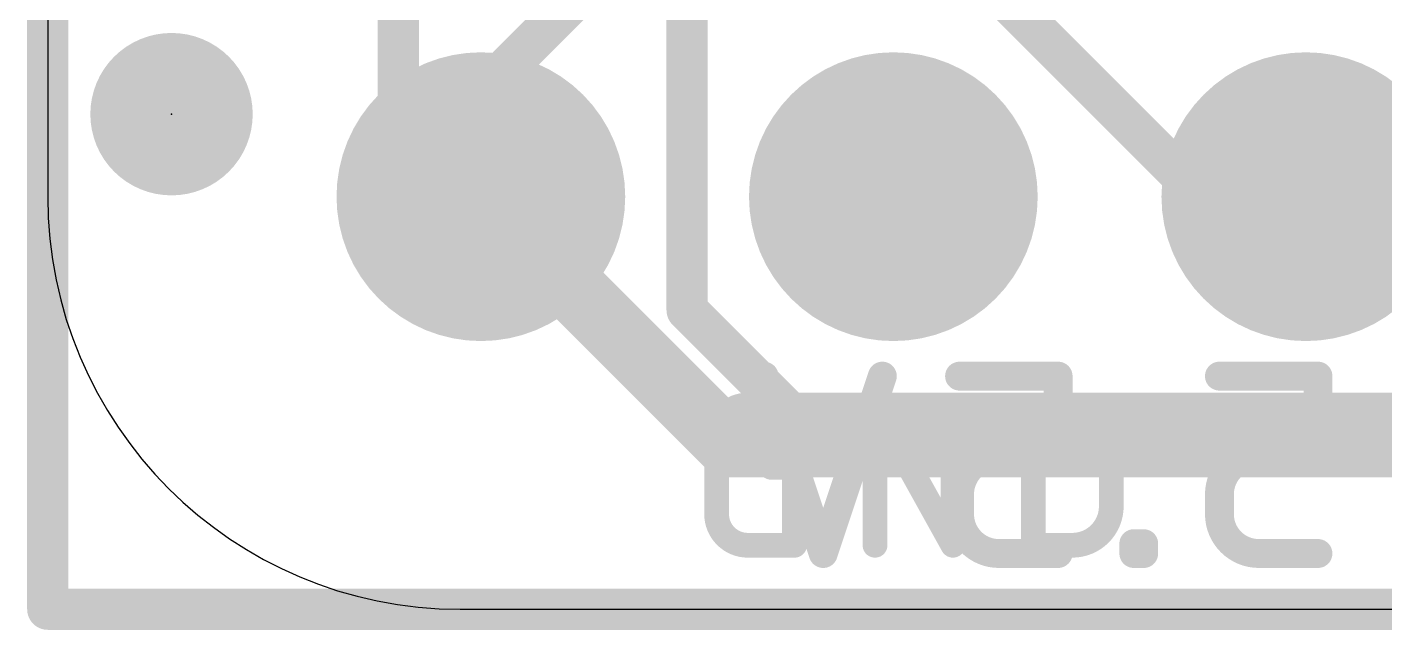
# Model space of a CAD drawing. Extents: x -0.1 to 25.5, y -0.1 to 17.9.
# Drawn here: x -0.13 to 8.23, y -0.13 to 3.58 of the extents above; entities that cross this region are included whole.
import ezdxf

# ---------------------------------------------------------------- set-up
doc = ezdxf.new("R2010")
doc.units = 0
for name, color, linetype in [('1', 12, 'CONTINUOUS'), ('16', 5, 'CONTINUOUS'), ('17', 110, 'CONTINUOUS'), ('20', 31, 'CONTINUOUS'), ('21', 40, 'CONTINUOUS'), ('22', 6, 'CONTINUOUS'), ('23', 53, 'CONTINUOUS')]:
    doc.layers.add(name, color=color, linetype=linetype)

# ---------------------------------------------------------------- blocks, each defined once
blk = doc.blocks.new('PIE')
at = {"const_width": 0.5}
blk.add_lwpolyline([(0, -0.25, 1), (0, 0.25, 1), (0, -0.25)], format="xyb", dxfattribs=at)
blk = doc.blocks.new('ROUNDP')
at = {"const_width": 0.5}
blk.add_lwpolyline([(0, -0.25, 1), (0, 0.25, 1), (0, -0.25)], format="xyb", dxfattribs=at)

msp = doc.modelspace()

# ---------------------------------------------------------------- linework, layer by layer
at = {"layer": '1'}
for points, const_width in [([(0, 0), (0, 17.78)], 0.254), ([(4.572, 5.08), (2.667, 3.175)], 0.254), ([(2.667, 3.175), (2.667, 2.54)], 0.254), ([(4.191, 1.016), (2.667, 2.54)], 0.4064), ([(23.495, 1.016), (4.191, 1.016)], 0.4064), ([(25.4, 0), (0, 0)], 0.254)]:
    msp.add_lwpolyline(points, dxfattribs=dict(at, const_width=const_width))
for points, const_width in [([(2.7305, 3.175, 1), (2.6035, 3.175)], 0.127), ([(2.6221, 3.2199, 1), (2.7119, 3.1301)], 0.127), ([(2.7388, 2.6118, 1), (2.5952, 2.4682)], 0.2032), ([(2.6035, 2.54, 1), (2.7305, 2.54)], 0.127), ([(4.191, 1.1176, 1), (4.191, 0.9144)], 0.2032), ([(4.1192, 0.9442, 1), (4.2628, 1.0878)], 0.2032), ([(0, 0.0635, 1), (0, -0.0635)], 0.127), ([(-0.0635, 0, 1), (0.0635, 0)], 0.127)]:
    msp.add_lwpolyline(points, format="xyb", dxfattribs=dict(at, const_width=const_width))
at = {"layer": '16', "const_width": 0.254}
for points in [[(0, 0), (0, 17.78)], [(2.159, 8.255), (2.159, 3.048)], [(3.5713, 6.0807), (7.112, 2.54)], [(3.937, 4.572), (3.937, 1.8415)], [(2.667, 2.54), (2.159, 3.048)], [(7.112, 2.54), (7.747, 2.54)], [(3.937, 1.8415), (4.572, 1.2065)], [(4.572, 1.2065), (9.7155, 1.2065)], [(25.4, 0), (0, 0)]]:
    msp.add_lwpolyline(points, dxfattribs=at)
at = {"layer": '16', "const_width": 0.127}
for points in [[(2.2039, 3.0929, 1), (2.1141, 3.0031)], [(2.0955, 3.048, 1), (2.2225, 3.048)], [(2.6221, 2.4951, 1), (2.7119, 2.5849)], [(7.112, 2.6035, 1), (7.112, 2.4765)], [(7.0671, 2.4951, 1), (7.1569, 2.5849)], [(7.747, 2.4765, 1), (7.747, 2.6035)], [(3.9819, 1.8864, 1), (3.8921, 1.7966)], [(3.8735, 1.8415, 1), (4.0005, 1.8415)], [(4.572, 1.27, 1), (4.572, 1.143)], [(4.5271, 1.1616, 1), (4.6169, 1.2514)], [(0, 0.0635, 1), (0, -0.0635)], [(-0.0635, 0, 1), (0.0635, 0)]]:
    msp.add_lwpolyline(points, format="xyb", dxfattribs=at)
at = {"layer": '20'}
for p, q in [((0, 15.24), (0, 2.54)), ((2.54, 0), (22.86, 0))]:
    msp.add_line(p, q, dxfattribs=at)
msp.add_arc((2.54, 2.54), 2.54, 180, 270, dxfattribs=at)
at = {"layer": '21'}
for points, const_width in [([(4.3107, 1.2573, 0.4142), (4.1188, 1.0654)], 0.1524), ([(4.3107, 1.2954, 1), (4.3107, 1.2192)], 0.0762), ([(4.3107, 1.2192, 1), (4.3107, 1.2954)], 0.0762), ([(4.5985, 1.2192, 1), (4.5985, 1.2954)], 0.0762), ([(5.1322, 1.2573, 1), (5.056, 1.2573)], 0.0762), ([(5.1274, 1.2758, 1), (5.0608, 1.2388)], 0.0762), ([(5.612, 1.2573, 1), (5.5358, 1.2573)], 0.0762), ([(6.1076, 1.2573, 1), (6.0314, 1.2573)], 0.0762), ([(6.0695, 1.2954, 1), (6.0695, 1.2192)], 0.0762), ([(6.5492, 1.0174, 0.4142), (6.3094, 1.2573)], 0.1524), ([(6.3094, 1.2954, 1), (6.3094, 1.2192)], 0.0762), ([(6.3094, 1.2192, 1), (6.3094, 1.2954)], 0.0762), ([(4.1569, 1.0654, 1), (4.0807, 1.0654)], 0.0762), ([(4.0807, 1.0654, 1), (4.1569, 1.0654)], 0.0762), ([(6.5873, 1.0174, 1), (6.5111, 1.0174)], 0.0762), ([(6.5111, 1.0174, 1), (6.5873, 1.0174)], 0.0762), ([(4.4546, 0.9116, 1), (4.4546, 0.8354)], 0.0762), ([(4.6366, 0.8735, 1), (4.5604, 0.8735)], 0.0762), ([(4.5985, 0.8354, 1), (4.5985, 0.9116)], 0.0762), ([(6.3094, 0.3937, 0.4142), (6.5492, 0.6336)], 0.1524), ([(6.5873, 0.6336, 1), (6.5111, 0.6336)], 0.0762), ([(6.5111, 0.6336, 1), (6.5873, 0.6336)], 0.0762), ([(4.1188, 0.5856, 0.4142), (4.3107, 0.3937)], 0.1524), ([(4.1569, 0.5856, 1), (4.0807, 0.5856)], 0.0762), ([(4.0807, 0.5856, 1), (4.1569, 0.5856)], 0.0762), ([(4.3107, 0.4318, 1), (4.3107, 0.3556)], 0.0762), ([(4.3107, 0.3556, 1), (4.3107, 0.4318)], 0.0762), ([(4.5604, 0.3937, 1), (4.6366, 0.3937)], 0.0762), ([(4.5985, 0.3556, 1), (4.5985, 0.4318)], 0.0762), ([(5.056, 0.3937, 1), (5.1322, 0.3937)], 0.0762), ([(5.5358, 0.3937, 1), (5.612, 0.3937)], 0.0762), ([(5.5406, 0.3752, 1), (5.6072, 0.4122)], 0.0762), ([(6.0695, 0.4318, 1), (6.0695, 0.3556)], 0.0762), ([(6.0314, 0.3937, 1), (6.1076, 0.3937)], 0.0762), ([(6.3094, 0.4318, 1), (6.3094, 0.3556)], 0.0762), ([(6.3094, 0.3556, 1), (6.3094, 0.4318)], 0.0762)]:
    msp.add_lwpolyline(points, format="xyb", dxfattribs=dict(at, const_width=const_width))
at = {"layer": '21', "const_width": 0.1524}
for points in [[(4.3107, 1.2573), (4.5985, 1.2573)], [(5.0941, 0.3937), (5.0941, 1.2573)], [(5.0941, 1.2573), (5.5739, 0.3937)], [(5.5739, 0.3937), (5.5739, 1.2573)], [(6.0695, 0.3937), (6.0695, 1.2573)], [(6.0695, 1.2573), (6.3094, 1.2573)], [(4.1188, 0.5856), (4.1188, 1.0654)], [(6.5492, 1.0174), (6.5492, 0.6336)], [(4.4546, 0.8735), (4.5985, 0.8735)], [(4.5985, 0.8735), (4.5985, 0.3937)], [(4.5985, 0.3937), (4.3107, 0.3937)], [(6.3094, 0.3937), (6.0695, 0.3937)]]:
    msp.add_lwpolyline(points, dxfattribs=at)
at = {"layer": '22', "const_width": 0.1778}
for points in [[(4.7752, 0.3429), (4.4111, 1.4351)], [(5.1393, 1.4351), (4.7752, 0.3429)], [(6.2216, 1.4351), (5.6148, 1.4351)], [(6.2216, 0.9497), (6.2216, 1.4351)], [(7.8218, 1.4351), (7.215, 1.4351)], [(7.8218, 0.9497), (7.8218, 1.4351)], [(5.8575, 0.9497), (6.2216, 0.9497)], [(7.4577, 0.9497), (7.8218, 0.9497)], [(5.6148, 0.5856), (5.6148, 0.707)], [(7.215, 0.5856), (7.215, 0.707)], [(6.2216, 0.3429), (5.8575, 0.3429)], [(6.7486, 0.4036), (6.688, 0.4036)], [(6.688, 0.4036), (6.688, 0.3429)], [(6.688, 0.3429), (6.7486, 0.3429)], [(6.7486, 0.3429), (6.7486, 0.4036)], [(7.8218, 0.3429), (7.4577, 0.3429)]]:
    msp.add_lwpolyline(points, dxfattribs=at)
at = {"layer": '22'}
for points, const_width in [([(4.4533, 1.4492, 1), (4.369, 1.421)], 0.0889), ([(5.1814, 1.421, 1), (5.0971, 1.4492)], 0.0889), ([(5.6148, 1.4796, 1), (5.6148, 1.3906)], 0.0889), ([(6.266, 1.4351, 1), (6.1771, 1.4351)], 0.0889), ([(6.2216, 1.3906, 1), (6.2216, 1.4796)], 0.0889), ([(7.215, 1.4796, 1), (7.215, 1.3906)], 0.0889), ([(7.8662, 1.4351, 1), (7.7773, 1.4351)], 0.0889), ([(7.8218, 1.3906, 1), (7.8218, 1.4796)], 0.0889), ([(5.8575, 0.9497, 0.4142), (5.6148, 0.707)], 0.1778), ([(5.8575, 0.9941, 1), (5.8575, 0.9052)], 0.0889), ([(5.8575, 0.9052, 1), (5.8575, 0.9941)], 0.0889), ([(6.2216, 0.9052, 1), (6.2216, 0.9941)], 0.0889), ([(7.4577, 0.9497, 0.4142), (7.215, 0.707)], 0.1778), ([(7.4577, 0.9941, 1), (7.4577, 0.9052)], 0.0889), ([(7.4577, 0.9052, 1), (7.4577, 0.9941)], 0.0889), ([(7.8218, 0.9052, 1), (7.8218, 0.9941)], 0.0889), ([(6.1771, 0.9497, 1), (6.266, 0.9497)], 0.0889), ([(7.7773, 0.9497, 1), (7.8662, 0.9497)], 0.0889), ([(5.6593, 0.707, 1), (5.5704, 0.707)], 0.0889), ([(7.2595, 0.707, 1), (7.1706, 0.707)], 0.0889), ([(5.6148, 0.5856, 0.4142), (5.8575, 0.3429)], 0.1778), ([(5.5704, 0.707, 1), (5.6593, 0.707)], 0.0889), ([(5.6593, 0.5856, 1), (5.5704, 0.5856)], 0.0889), ([(7.1706, 0.707, 1), (7.2595, 0.707)], 0.0889), ([(7.215, 0.5856, 0.4142), (7.4577, 0.3429)], 0.1778), ([(7.2595, 0.5856, 1), (7.1706, 0.5856)], 0.0889), ([(5.5704, 0.5856, 1), (5.6593, 0.5856)], 0.0889), ([(7.1706, 0.5856, 1), (7.2595, 0.5856)], 0.0889), ([(5.8575, 0.3874, 1), (5.8575, 0.2985)], 0.0889), ([(5.8575, 0.2985, 1), (5.8575, 0.3874)], 0.0889), ([(6.2216, 0.2985, 1), (6.2216, 0.3874)], 0.0889), ([(6.7324, 0.4036, 1), (6.6435, 0.4036)], 0.0889), ([(6.688, 0.448, 1), (6.688, 0.3591)], 0.0889), ([(6.688, 0.3874, 1), (6.688, 0.2985)], 0.0889), ([(6.7931, 0.4036, 1), (6.7042, 0.4036)], 0.0889), ([(6.7486, 0.3591, 1), (6.7486, 0.448)], 0.0889), ([(6.7486, 0.2985, 1), (6.7486, 0.3874)], 0.0889), ([(7.4577, 0.3874, 1), (7.4577, 0.2985)], 0.0889), ([(7.4577, 0.2985, 1), (7.4577, 0.3874)], 0.0889), ([(7.8218, 0.2985, 1), (7.8218, 0.3874)], 0.0889), ([(4.733, 0.357, 1), (4.8174, 0.3288)], 0.0889), ([(4.733, 0.3288, 1), (4.8174, 0.357)], 0.0889), ([(6.6435, 0.3429, 1), (6.7324, 0.3429)], 0.0889), ([(6.7042, 0.3429, 1), (6.7931, 0.3429)], 0.0889)]:
    msp.add_lwpolyline(points, format="xyb", dxfattribs=dict(at, const_width=const_width))
at = {"layer": '23'}
msp.add_point((0.762, 3.048), dxfattribs=at)

# ---------------------------------------------------------------- block references
at = {"layer": '1'}
msp.add_blockref('PIE', (0.762, 3.048), dxfattribs=at)
at = {"layer": '17', "xscale": 1.778, "yscale": 1.778, "rotation": 270}
for p in [(2.667, 2.54), (2.667, 2.54), (5.207, 2.54), (5.207, 2.54), (7.747, 2.54), (7.747, 2.54)]:
    msp.add_blockref('ROUNDP', p, dxfattribs=at)

doc.saveas('drawing.dxf')
